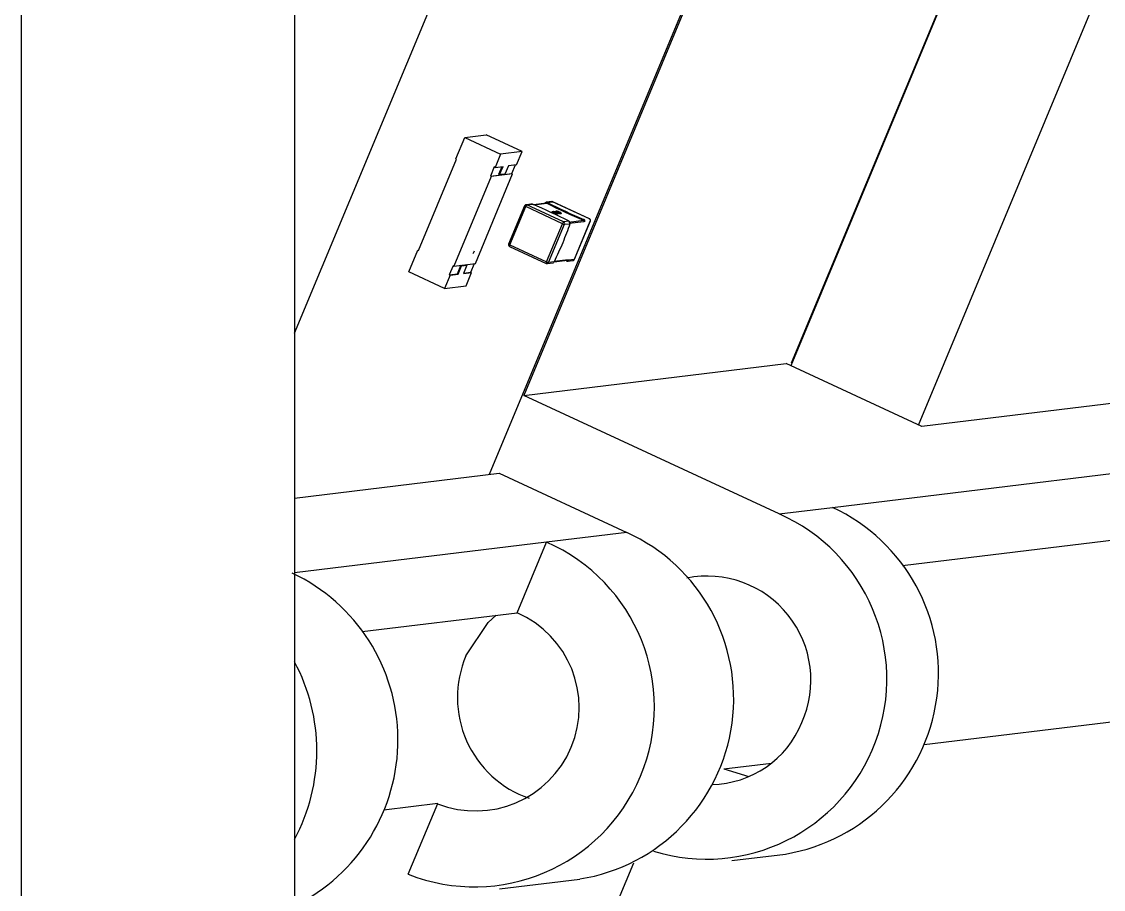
# Model space of a CAD drawing. Header units: millimetres. Extents: x -294 to 2792, y 5 to 1659.
# Drawn here: x 392.573 to 394.951, y 556.957 to 558.865 of the extents above; entities that cross this region are included whole.
import ezdxf

# ---------------------------------------------------------------- set-up
doc = ezdxf.new("R2010")
doc.units = ezdxf.units.MM
doc.layers.get('0').update_dxf_attribs({"lineweight": 18})

msp = doc.modelspace()

# ---------------------------------------------------------------- linework, layer by layer
at = {"color": 7, "linetype": 'Continuous', "lineweight": 25}
for p, q in [((393.1729, 569.4568), (393.1729, 554.9687)), ((392.5729, 555.5313), (392.5729, 569.3526)), ((395.3287, 560.6653), (394.2641, 558.1083)), ((394.5447, 557.9779), (395.6094, 560.5349)), ((393.1729, 558.1799), (394.0803, 560.3592)), ((394.2653, 558.1146), (394.9492, 559.7572)), ((394.0802, 559.0208), (393.6008, 557.8693)), ((394.0837, 559.0201), (393.6769, 558.043)), ((393.5272, 558.563), (393.547, 558.6105)), ((393.547, 558.6105), (393.594, 558.6162)), ((393.547, 558.6105), (393.6259, 558.5738)), ((393.673, 558.5795), (393.594, 558.6162)), ((393.4454, 558.3614), (393.5289, 558.5622)), ((393.5289, 558.5622), (393.5272, 558.563)), ((393.6259, 558.5738), (393.6137, 558.5446)), ((393.673, 558.5795), (393.6259, 558.5738)), ((393.6608, 558.5503), (393.673, 558.5795)), ((393.612, 558.5454), (393.6036, 558.5253)), ((393.6137, 558.5446), (393.612, 558.5454)), ((393.6137, 558.5446), (393.6314, 558.5468)), ((393.622, 558.5293), (393.6292, 558.5465)), ((393.6238, 558.5285), (393.6314, 558.5468)), ((393.6431, 558.5482), (393.6355, 558.5299)), ((393.6608, 558.5503), (393.6431, 558.5482)), ((393.6507, 558.5311), (393.6586, 558.5501)), ((393.6054, 558.5245), (393.5233, 558.3274)), ((393.5704, 558.3331), (393.6524, 558.5303)), ((393.6036, 558.5253), (393.6507, 558.5311)), ((393.6036, 558.5253), (393.6054, 558.5245)), ((393.6524, 558.5303), (393.6054, 558.5245)), ((393.6238, 558.5285), (393.622, 558.5293)), ((393.6355, 558.5299), (393.6238, 558.5285)), ((393.6524, 558.5303), (393.6507, 558.5311)), ((393.6936, 558.4638), (393.6818, 558.4623)), ((393.6838, 558.462), (393.6957, 558.4635)), ((393.7266, 558.4658), (393.6984, 558.4623)), ((393.6989, 558.4621), (393.7276, 558.4656)), ((393.7262, 558.4657), (393.7259, 558.4664)), ((393.7383, 558.4692), (393.7264, 558.4678)), ((393.7283, 558.4674), (393.7403, 558.4689)), ((393.821, 558.4314), (393.7403, 558.4689)), ((393.7403, 558.4689), (393.7404, 558.4689)), ((393.8211, 558.4314), (393.7404, 558.4689)), ((393.6786, 558.4599), (393.6436, 558.3759)), ((393.6461, 558.3743), (393.6811, 558.4582)), ((393.7618, 558.4207), (393.6811, 558.4582)), ((393.7645, 558.4245), (393.6838, 558.462)), ((393.739, 558.4465), (393.7389, 558.4464)), ((393.7429, 558.4448), (393.7389, 558.4464)), ((393.7392, 558.4466), (393.739, 558.4465)), ((393.739, 558.4465), (393.743, 558.4449)), ((393.7403, 558.4461), (393.7392, 558.4466)), ((393.7399, 558.4466), (393.7398, 558.4465)), ((393.7407, 558.446), (393.7398, 558.4465)), ((393.7401, 558.4467), (393.7399, 558.4466)), ((393.7399, 558.4466), (393.7408, 558.4462)), ((393.7432, 558.445), (393.7401, 558.4467)), ((393.7408, 558.4462), (393.7403, 558.4461)), ((393.7408, 558.4467), (393.7407, 558.4466)), ((393.7411, 558.446), (393.7407, 558.4459)), ((393.7407, 558.4459), (393.7424, 558.4453)), ((393.7412, 558.4468), (393.7408, 558.4467)), ((393.7408, 558.4463), (393.7408, 558.4465)), ((393.741, 558.4458), (393.7411, 558.446)), ((393.7411, 558.4464), (393.7413, 558.4464)), ((393.7424, 558.4453), (393.7411, 558.446)), ((393.7447, 558.4451), (393.7412, 558.4468)), ((393.7412, 558.4466), (393.7414, 558.4466)), ((393.7412, 558.4463), (393.7412, 558.4466)), ((393.7421, 558.4458), (393.7412, 558.4463)), ((393.7414, 558.4468), (393.7413, 558.4466)), ((393.7417, 558.4464), (393.7413, 558.4466)), ((393.7413, 558.4464), (393.7414, 558.4466)), ((393.7413, 558.4464), (393.7441, 558.4451)), ((393.742, 558.4469), (393.7414, 558.4468)), ((393.7414, 558.4468), (393.7418, 558.4466)), ((393.7414, 558.4466), (393.7441, 558.4453)), ((393.7417, 558.4475), (393.7416, 558.4473)), ((393.7418, 558.4475), (393.7417, 558.4475)), ((393.7418, 558.4466), (393.7417, 558.4464)), ((393.7422, 558.4465), (393.7417, 558.4464)), ((393.7422, 558.4473), (393.7418, 558.4475)), ((393.7418, 558.4466), (393.7423, 558.4467)), ((393.742, 558.4458), (393.7419, 558.4456)), ((393.7422, 558.4472), (393.742, 558.4472)), ((393.7456, 558.4452), (393.742, 558.4469)), ((393.7423, 558.4472), (393.7421, 558.4474)), ((393.7421, 558.4474), (393.7422, 558.4473)), ((393.7422, 558.4471), (393.7421, 558.4469)), ((393.7447, 558.4455), (393.7421, 558.4469)), ((393.7433, 558.4454), (393.7421, 558.4458)), ((393.7422, 558.4473), (393.7422, 558.4472)), ((393.7422, 558.4471), (393.7447, 558.4457)), ((393.7422, 558.4465), (393.7423, 558.4467)), ((393.7434, 558.4459), (393.7422, 558.4465)), ((393.7427, 558.4469), (393.7423, 558.4472)), ((393.7423, 558.4467), (393.7435, 558.4461)), ((393.7423, 558.4451), (393.7424, 558.4453)), ((393.7423, 558.4451), (393.7426, 558.445)), ((393.7424, 558.4453), (393.7426, 558.4452)), ((393.7426, 558.4452), (393.7424, 558.4453)), ((393.7456, 558.4458), (393.7427, 558.4469)), ((393.743, 558.4449), (393.7429, 558.4448)), ((393.7431, 558.4448), (393.7429, 558.4448)), ((393.743, 558.4467), (393.7433, 558.4466)), ((393.743, 558.4467), (393.7432, 558.4466)), ((393.7432, 558.4465), (393.743, 558.4466)), ((393.743, 558.4461), (393.7435, 558.4459)), ((393.7435, 558.4461), (393.743, 558.4461)), ((393.743, 558.4461), (393.743, 558.4459)), ((393.7434, 558.4457), (393.743, 558.4459)), ((393.743, 558.4449), (393.7432, 558.445)), ((393.7431, 558.4448), (393.7432, 558.445)), ((393.7449, 558.4457), (393.7432, 558.4466)), ((393.7433, 558.4466), (393.7432, 558.4465)), ((393.7453, 558.4456), (393.7432, 558.4465)), ((393.7432, 558.4452), (393.7439, 558.4451)), ((393.7434, 558.4471), (393.7433, 558.4469)), ((393.7433, 558.4466), (393.7454, 558.4458)), ((393.7434, 558.4471), (393.7434, 558.4469)), ((393.7438, 558.447), (393.7434, 558.4471)), ((393.7434, 558.4469), (393.7438, 558.4467)), ((393.7435, 558.4459), (393.7434, 558.4457)), ((393.7438, 558.4457), (393.7434, 558.4457)), ((393.7435, 558.4459), (393.7439, 558.4459)), ((393.7438, 558.4469), (393.7437, 558.4467)), ((393.7442, 558.4466), (393.7437, 558.4467)), ((393.7442, 558.4463), (393.7437, 558.4465)), ((393.7439, 558.4471), (393.7438, 558.4469)), ((393.7443, 558.4468), (393.7438, 558.447)), ((393.7455, 558.4461), (393.7438, 558.4469)), ((393.7438, 558.4469), (393.7443, 558.4468)), ((393.7438, 558.4467), (393.7443, 558.4465)), ((393.7439, 558.4459), (393.7438, 558.4457)), ((393.745, 558.4452), (393.7438, 558.4457)), ((393.7441, 558.4471), (393.7439, 558.4471)), ((393.7439, 558.4459), (393.745, 558.4454)), ((393.7441, 558.4453), (393.744, 558.4453)), ((393.7444, 558.4467), (393.7442, 558.447)), ((393.7443, 558.4468), (393.7442, 558.4466)), ((393.7446, 558.4465), (393.7442, 558.4466)), ((393.7443, 558.4465), (393.7442, 558.4463)), ((393.7447, 558.4462), (393.7442, 558.4463)), ((393.7447, 558.4471), (393.7443, 558.4472)), ((393.7443, 558.4469), (393.7456, 558.4463)), ((393.7443, 558.4465), (393.7448, 558.4464)), ((393.7446, 558.4449), (393.7443, 558.4449)), ((393.7444, 558.4451), (393.7447, 558.4451)), ((393.7445, 558.4468), (393.7448, 558.4468)), ((393.7446, 558.4453), (393.7445, 558.4452)), ((393.7449, 558.445), (393.7445, 558.4452)), ((393.7446, 558.447), (393.7448, 558.4469)), ((393.7446, 558.4469), (393.7446, 558.447)), ((393.7451, 558.4466), (393.7446, 558.4469)), ((393.7451, 558.4464), (393.7446, 558.4465)), ((393.745, 558.4454), (393.7446, 558.4453)), ((393.7446, 558.4453), (393.745, 558.4452)), ((393.7447, 558.4451), (393.7446, 558.4449)), ((393.7448, 558.4472), (393.7447, 558.447)), ((393.7453, 558.4468), (393.7447, 558.4471)), ((393.7451, 558.4468), (393.7447, 558.447)), ((393.7448, 558.4464), (393.7447, 558.4462)), ((393.7451, 558.4461), (393.7447, 558.4462)), ((393.7447, 558.4457), (393.7449, 558.4457)), ((393.7447, 558.4457), (393.7447, 558.4455)), ((393.7448, 558.4455), (393.7447, 558.4455)), ((393.7448, 558.4472), (393.7452, 558.447)), ((393.7454, 558.4472), (393.7448, 558.4472)), ((393.7448, 558.4469), (393.7448, 558.4468)), ((393.7448, 558.4464), (393.7452, 558.4463)), ((393.7449, 558.4457), (393.7448, 558.4455)), ((393.745, 558.4452), (393.7449, 558.445)), ((393.7455, 558.445), (393.7449, 558.445)), ((393.745, 558.4452), (393.7456, 558.4452)), ((393.7452, 558.447), (393.7451, 558.4468)), ((393.7456, 558.4469), (393.7451, 558.4468)), ((393.7451, 558.4466), (393.7452, 558.4468)), ((393.7453, 558.4465), (393.7451, 558.4466)), ((393.7456, 558.4462), (393.7451, 558.4464)), ((393.7452, 558.4463), (393.7451, 558.4461)), ((393.7452, 558.446), (393.7451, 558.4459)), ((393.7456, 558.4457), (393.7451, 558.4459)), ((393.7452, 558.447), (393.7457, 558.447)), ((393.7452, 558.446), (393.7457, 558.4458)), ((393.7456, 558.446), (393.7452, 558.446)), ((393.7455, 558.4466), (393.7453, 558.4465)), ((393.7454, 558.4458), (393.7453, 558.4456)), ((393.7455, 558.4456), (393.7453, 558.4456)), ((393.749, 558.4456), (393.7454, 558.4472)), ((393.7455, 558.4467), (393.7454, 558.4465)), ((393.7455, 558.4466), (393.7454, 558.4464)), ((393.7454, 558.4462), (393.7454, 558.446)), ((393.7454, 558.4458), (393.7456, 558.4458)), ((393.7455, 558.4467), (393.7455, 558.4466)), ((393.7456, 558.4463), (393.7455, 558.4461)), ((393.7456, 558.446), (393.7455, 558.4458)), ((393.7456, 558.4458), (393.7455, 558.4456)), ((393.7456, 558.4452), (393.7455, 558.445)), ((393.7456, 558.4469), (393.7457, 558.447)), ((393.7468, 558.4463), (393.7456, 558.4469)), ((393.746, 558.4459), (393.7456, 558.4462)), ((393.7458, 558.4462), (393.7456, 558.4462)), ((393.7456, 558.446), (393.7456, 558.446)), ((393.7456, 558.446), (393.7456, 558.4459)), ((393.7457, 558.4458), (393.7456, 558.4457)), ((393.7459, 558.4456), (393.7456, 558.4457)), ((393.7457, 558.447), (393.7469, 558.4465)), ((393.7457, 558.4463), (393.7458, 558.4464)), ((393.7457, 558.4458), (393.746, 558.4458)), ((393.7458, 558.4464), (393.7458, 558.4462)), ((393.7459, 558.4458), (393.7459, 558.4456)), ((393.746, 558.4458), (393.7459, 558.4456)), ((393.746, 558.4458), (393.746, 558.4459)), ((393.7462, 558.4441), (393.7461, 558.4439)), ((393.7501, 558.4423), (393.7461, 558.4439)), ((393.7462, 558.4441), (393.7502, 558.4425)), ((393.7463, 558.4441), (393.7462, 558.4441)), ((393.7474, 558.4437), (393.7463, 558.4441)), ((393.7469, 558.4465), (393.7464, 558.4464)), ((393.7464, 558.4464), (393.7468, 558.4462)), ((393.7464, 558.4464), (393.7464, 558.4463)), ((393.7468, 558.4461), (393.7464, 558.4463)), ((393.7464, 558.4459), (393.7464, 558.4461)), ((393.7468, 558.4462), (393.7473, 558.4463)), ((393.7468, 558.4462), (393.7468, 558.4461)), ((393.7472, 558.4461), (393.7468, 558.4461)), ((393.7468, 558.4459), (393.7469, 558.446)), ((393.7468, 558.4459), (393.7468, 558.4457)), ((393.7471, 558.4442), (393.747, 558.444)), ((393.7479, 558.4435), (393.747, 558.444)), ((393.7471, 558.4442), (393.7479, 558.4437)), ((393.7473, 558.4442), (393.7471, 558.4442)), ((393.7473, 558.4463), (393.7472, 558.4461)), ((393.7483, 558.4456), (393.7472, 558.4461)), ((393.7473, 558.4463), (393.7484, 558.4458)), ((393.7504, 558.4425), (393.7473, 558.4442)), ((393.7475, 558.4475), (393.7474, 558.4473)), ((393.7479, 558.4437), (393.7474, 558.4437)), ((393.748, 558.4475), (393.7475, 558.4475)), ((393.7479, 558.4469), (393.7478, 558.4467)), ((393.7484, 558.4458), (393.7479, 558.4457)), ((393.7479, 558.4457), (393.7484, 558.4455)), ((393.7479, 558.4457), (393.7479, 558.4455)), ((393.7483, 558.4453), (393.7479, 558.4455)), ((393.748, 558.4443), (393.7479, 558.4441)), ((393.7479, 558.4438), (393.748, 558.444)), ((393.7483, 558.4435), (393.7479, 558.4435)), ((393.7479, 558.4435), (393.7496, 558.4428)), ((393.7483, 558.4443), (393.748, 558.4443)), ((393.7482, 558.4433), (393.7483, 558.4435)), ((393.7484, 558.4485), (393.7483, 558.4484)), ((393.7484, 558.4455), (393.7483, 558.4453)), ((393.7489, 558.4454), (393.7483, 558.4453)), ((393.7519, 558.4427), (393.7483, 558.4443)), ((393.7483, 558.4439), (393.7485, 558.4439)), ((393.7496, 558.4428), (393.7483, 558.4435)), ((393.7484, 558.4455), (393.749, 558.4456)), ((393.7484, 558.4441), (393.7486, 558.4441)), ((393.7484, 558.4439), (393.7484, 558.4441)), ((393.7493, 558.4434), (393.7484, 558.4439)), ((393.7486, 558.4443), (393.7485, 558.4442)), ((393.7489, 558.444), (393.7485, 558.4442)), ((393.7485, 558.4439), (393.7486, 558.4441)), ((393.7485, 558.4439), (393.7512, 558.4427)), ((393.7492, 558.4444), (393.7486, 558.4443)), ((393.7486, 558.4443), (393.749, 558.4442)), ((393.7486, 558.4441), (393.7513, 558.4428)), ((393.749, 558.4456), (393.7489, 558.4454)), ((393.749, 558.4442), (393.7489, 558.444)), ((393.7494, 558.444), (393.7489, 558.444)), ((393.7491, 558.4472), (393.749, 558.447)), ((393.7491, 558.4468), (393.749, 558.4466)), ((393.7494, 558.4466), (393.749, 558.4466)), ((393.749, 558.4442), (393.7495, 558.4442)), ((393.7491, 558.4468), (393.7495, 558.4468)), ((393.7492, 558.4434), (393.7491, 558.4432)), ((393.7528, 558.4428), (393.7492, 558.4444)), ((393.7504, 558.4429), (393.7493, 558.4434)), ((393.7495, 558.4468), (393.7494, 558.4466)), ((393.7495, 558.4466), (393.7494, 558.4466)), ((393.7494, 558.444), (393.7495, 558.4442)), ((393.7506, 558.4435), (393.7494, 558.444)), ((393.7495, 558.4468), (393.7496, 558.4468)), ((393.7496, 558.4468), (393.7495, 558.4466)), ((393.7496, 558.4444), (393.7495, 558.4442)), ((393.75, 558.444), (393.7495, 558.4442)), ((393.7495, 558.4442), (393.7507, 558.4437)), ((393.7495, 558.4426), (393.7496, 558.4428)), ((393.7495, 558.4426), (393.7497, 558.4425)), ((393.7497, 558.4445), (393.7496, 558.4444)), ((393.7496, 558.4444), (393.75, 558.4442)), ((393.7496, 558.4428), (393.7498, 558.4427)), ((393.7498, 558.4427), (393.7496, 558.4428)), ((393.7506, 558.4443), (393.7497, 558.4445)), ((393.7499, 558.4478), (393.7499, 558.4477)), ((393.7499, 558.4455), (393.75, 558.4457)), ((393.7501, 558.4473), (393.75, 558.4471)), ((393.7502, 558.447), (393.75, 558.4471)), ((393.75, 558.4442), (393.7501, 558.4443)), ((393.75, 558.444), (393.75, 558.4442)), ((393.75, 558.4441), (393.75, 558.444)), ((393.7501, 558.4473), (393.7503, 558.4472)), ((393.7501, 558.4443), (393.7508, 558.4442)), ((393.7502, 558.4436), (393.7501, 558.4434)), ((393.7506, 558.4432), (393.7501, 558.4434)), ((393.7502, 558.4425), (393.7501, 558.4423)), ((393.7503, 558.4423), (393.7501, 558.4423)), ((393.7503, 558.4472), (393.7502, 558.447)), ((393.7509, 558.446), (393.7502, 558.447)), ((393.7507, 558.4437), (393.7502, 558.4436)), ((393.7502, 558.4436), (393.7506, 558.4434)), ((393.7502, 558.4425), (393.7504, 558.4425)), ((393.7503, 558.4472), (393.751, 558.4461)), ((393.7504, 558.4445), (393.7503, 558.4444)), ((393.7508, 558.4442), (393.7503, 558.4444)), ((393.7503, 558.4423), (393.7504, 558.4425)), ((393.7511, 558.4446), (393.7504, 558.4445)), ((393.7504, 558.4445), (393.7508, 558.4444)), ((393.7504, 558.4427), (393.7511, 558.4426)), ((393.7521, 558.4437), (393.7506, 558.4443)), ((393.7506, 558.4434), (393.7511, 558.4435)), ((393.7506, 558.4434), (393.7506, 558.4432)), ((393.751, 558.4433), (393.7506, 558.4432)), ((393.7508, 558.4444), (393.7508, 558.4442)), ((393.7508, 558.4444), (393.7513, 558.4444)), ((393.7512, 558.4442), (393.7508, 558.4442)), ((393.7508, 558.4442), (393.7519, 558.4437)), ((393.7509, 558.4472), (393.7512, 558.4472)), ((393.751, 558.4461), (393.7509, 558.446)), ((393.7525, 558.4454), (393.7509, 558.446)), ((393.751, 558.4461), (393.7526, 558.4455)), ((393.7511, 558.4435), (393.751, 558.4433)), ((393.7521, 558.4427), (393.751, 558.4433)), ((393.7546, 558.443), (393.7511, 558.4446)), ((393.7511, 558.4435), (393.7522, 558.4429)), ((393.7513, 558.4428), (393.7511, 558.4428)), ((393.7512, 558.4442), (393.7513, 558.4444)), ((393.7544, 558.4428), (393.7512, 558.4442)), ((393.7513, 558.4444), (393.7545, 558.4429)), ((393.7515, 558.4426), (393.7519, 558.4427)), ((393.7518, 558.4425), (393.7515, 558.4424)), ((393.7517, 558.4429), (393.7521, 558.4427)), ((393.7522, 558.4429), (393.7517, 558.4429)), ((393.7517, 558.4429), (393.7517, 558.4427)), ((393.7521, 558.4425), (393.7517, 558.4427)), ((393.7518, 558.4467), (393.7519, 558.4469)), ((393.7519, 558.4427), (393.7518, 558.4425)), ((393.7519, 558.4437), (393.7529, 558.4432)), ((393.7526, 558.4455), (393.752, 558.4465)), ((393.7521, 558.4427), (393.7528, 558.4428)), ((393.7521, 558.4427), (393.7521, 558.4425)), ((393.7527, 558.4426), (393.7521, 558.4425)), ((393.7525, 558.443), (393.7524, 558.4429)), ((393.7529, 558.4426), (393.7524, 558.4429)), ((393.7526, 558.4455), (393.7525, 558.4454)), ((393.7525, 558.443), (393.7529, 558.4428)), ((393.753, 558.443), (393.7525, 558.443)), ((393.7528, 558.4428), (393.7527, 558.4426)), ((393.7529, 558.4432), (393.753, 558.443)), ((393.7529, 558.4428), (393.7534, 558.4428)), ((393.7529, 558.4428), (393.7529, 558.4426)), ((393.7533, 558.4426), (393.7529, 558.4426)), ((393.7532, 558.4449), (393.7531, 558.4449)), ((393.7533, 558.4431), (393.7532, 558.4429)), ((393.7534, 558.4428), (393.7533, 558.4426)), ((393.7535, 558.4462), (393.7534, 558.446)), ((393.7541, 558.4443), (393.7541, 558.4441)), ((393.7545, 558.4429), (393.7544, 558.4428)), ((393.7546, 558.4428), (393.7544, 558.4428)), ((393.7545, 558.4429), (393.7546, 558.443)), ((393.7546, 558.443), (393.7546, 558.4428)), ((393.7555, 558.446), (393.7554, 558.4458)), ((393.7571, 558.4447), (393.7563, 558.4449)), ((393.7565, 558.4432), (393.7566, 558.4434)), ((393.7576, 558.4436), (393.7575, 558.4434)), ((393.7586, 558.4438), (393.7583, 558.4439)), ((393.7584, 558.444), (393.7587, 558.444)), ((393.7591, 558.4435), (393.7584, 558.444)), ((393.7587, 558.444), (393.7586, 558.4438)), ((393.7591, 558.4429), (393.759, 558.4427)), ((393.7268, 558.3368), (393.7618, 558.4207)), ((393.7315, 558.3353), (393.7665, 558.4193)), ((393.7764, 558.426), (393.7645, 558.4245)), ((393.7665, 558.4193), (393.7784, 558.4207)), ((393.7757, 558.4242), (393.8082, 558.4281)), ((393.7767, 558.4215), (393.8092, 558.4255)), ((393.8229, 558.4261), (393.788, 558.3422)), ((393.7882, 558.3423), (393.8231, 558.4262)), ((393.8094, 558.427), (393.8101, 558.4273)), ((393.811, 558.4247), (393.8114, 558.4267)), ((393.821, 558.4314), (393.8211, 558.4314)), ((394.3868, 558.403), (394.3857, 558.4036)), ((393.6456, 558.3708), (393.7263, 558.3333)), ((393.6461, 558.3743), (393.7268, 558.3368)), ((393.4239, 558.3148), (393.4436, 558.3623)), ((393.4436, 558.3623), (393.4458, 558.3625)), ((393.4436, 558.3623), (393.4454, 558.3614)), ((393.5676, 558.3601), (393.5671, 558.3579)), ((393.5215, 558.3282), (393.5132, 558.3082)), ((393.5233, 558.3274), (393.5215, 558.3282)), ((393.5233, 558.3274), (393.5704, 558.3331)), ((393.5308, 558.3103), (393.5384, 558.3286)), ((393.5326, 558.3095), (393.5402, 558.3277)), ((393.5384, 558.3286), (393.5502, 558.33)), ((393.5402, 558.3277), (393.5384, 558.3286)), ((393.5402, 558.3277), (393.552, 558.3292)), ((393.552, 558.3292), (393.5444, 558.3109)), ((393.552, 558.3292), (393.5502, 558.33)), ((393.5603, 558.3139), (393.5682, 558.3329)), ((393.7285, 558.333), (393.7419, 558.3346)), ((393.7435, 558.3368), (393.7315, 558.3353)), ((393.7435, 558.3368), (393.7731, 558.3404)), ((393.7743, 558.3415), (393.7439, 558.3378)), ((393.7731, 558.3384), (393.785, 558.3398)), ((393.7737, 558.3397), (393.7733, 558.3405)), ((393.788, 558.3422), (393.776, 558.3407)), ((393.5028, 558.2781), (393.4239, 558.3148)), ((393.5149, 558.3073), (393.5028, 558.2781)), ((393.5132, 558.3082), (393.5308, 558.3103)), ((393.5132, 558.3082), (393.5149, 558.3073)), ((393.5149, 558.3073), (393.5326, 558.3095)), ((393.5308, 558.3103), (393.5326, 558.3095)), ((393.5444, 558.3109), (393.562, 558.3131)), ((393.5448, 558.312), (393.5603, 558.3139)), ((393.5499, 558.2839), (393.562, 558.3131)), ((393.562, 558.3131), (393.5603, 558.3139)), ((393.5028, 558.2781), (393.5499, 558.2839)), ((393.6769, 558.043), (394.2536, 558.1132)), ((394.5517, 557.9746), (394.2536, 558.1132)), ((394.2653, 558.1146), (394.2668, 558.1148)), ((394.2382, 557.7823), (393.6769, 558.043)), ((395.1519, 558.0477), (394.5517, 557.9746)), ((394.3559, 557.7966), (395.2973, 557.9111)), ((393.1729, 557.8172), (393.6228, 557.8719)), ((393.6228, 557.8719), (393.9035, 557.7416)), ((394.2382, 557.7823), (394.3559, 557.7966)), ((395.2327, 557.756), (394.5096, 557.668)), ((393.9035, 557.7416), (393.7269, 557.7201)), ((393.7269, 557.7201), (393.1729, 557.6527)), ((393.6624, 557.565), (393.7269, 557.7201)), ((393.3217, 557.5235), (393.6624, 557.565)), ((394.5574, 557.2753), (395.058, 557.3362)), ((394.1165, 557.2217), (394.2214, 557.2345)), ((394.1165, 557.2217), (394.1718, 557.2046)), ((393.4876, 557.1452), (393.3695, 557.1308)), ((393.423, 556.9901), (393.4876, 557.1452)), ((393.5543, 556.1397), (393.9188, 557.0152)), ((394.1345, 557.0202), (394.2522, 557.0345)), ((393.6233, 556.958), (393.7998, 556.9795))]:
    msp.add_line(p, q, dxfattribs=at)
for points in [[(393.6786, 558.4597), (393.6786, 558.4598), (393.6786, 558.4599)], [(393.6813, 558.4622), (393.6816, 558.4623), (393.6818, 558.4623)], [(393.8231, 558.4262), (393.8231, 558.4262), (393.8229, 558.4261)], [(393.6436, 558.3759), (393.6436, 558.3759), (393.6437, 558.3758)], [(393.7289, 558.333), (393.7287, 558.333), (393.7285, 558.333)], [(393.788, 558.3422), (393.7881, 558.3422), (393.7882, 558.3423)], [(393.5498, 557.4703), (393.5986, 557.5434), (393.6163, 557.5594)]]:
    msp.add_lwpolyline(points, dxfattribs=at)
for centre, radius, start, end in [((393.2408, 557.3784), 1.1766, 62.9178, 67.251), ((394.2632, 559.5132), 1.1766, 242.9178, 247.251), ((394.264, 559.515), 1.1766, 242.9178, 247.251), ((393.7387, 558.4655), 0.00369, 64.9539, 96.8633), ((393.6838, 558.4655), 0.0078, 228.0452, 249.3184), ((393.6878, 558.4563), 0.00703, 125.2564, 163.9279), ((393.6822, 558.4587), 0.00369, 64.9539, 96.8633), ((393.7685, 558.4188), 0.00703, 125.2564, 163.9279), ((393.7682, 558.433), 0.0138, 242.17, 262.6247), ((393.7627, 558.4208), 0.0041, 337.1739, 64.0947), ((393.8192, 558.4277), 0.0041, 337.1739, 64.0947), ((393.6489, 558.3816), 0.00782, 228.0907, 249.3023), ((393.6518, 558.3713), 0.00633, 152.5348, 182.424), ((393.6458, 558.3711), 0.000412, 188.3381, 239.6973), ((393.7324, 558.3339), 0.00632, 152.518, 182.4832), ((393.7265, 558.3337), 0.000411, 188.5998, 239.7301), ((393.7333, 558.349), 0.0138, 242.17, 262.6247), ((393.728, 558.3367), 0.00381, 284.0593, 337.9816), ((393.7845, 558.3436), 0.00378, 277.3867, 338.0927), ((394.0786, 557.4195), 0.3964, 252.9268, 66.2527), ((394.186, 557.4316), 0.4026, 279.4668, 65.0389), ((393.7368, 557.3762), 0.4016, 279.0193, 65.4864), ((393.5685, 557.3578), 0.3955, 248.4117, 66.3797), ((392.9945, 557.2853), 0.4058, 296.0883, 64.6903), ((394.0797, 557.4174), 0.2284, 335.7479, 101.2638), ((393.5712, 557.3566), 0.2274, 248.4117, 66.3797), ((393.765, 557.3783), 0.234, 156.856, 250.9565), ((392.8071, 557.2618), 0.4148, 331.8864, 28.1136), ((394.0867, 557.4042), 0.2168, 270.9558, 338.1705)]:
    msp.add_arc(centre, radius, start, end, dxfattribs=at)
for points, knots in [([(393.6957, 558.4635), (393.6953, 558.4636), (393.6944, 558.4639), (393.6933, 558.4638), (393.6928, 558.4636), (393.6926, 558.4635)], [0, 0, 0, 0, 0.001429894, 0.002860274, 0.003201353, 0.003201353, 0.003201353, 0.003201353]), ([(393.7233, 558.4654), (393.7235, 558.4658), (393.724, 558.4666), (393.7249, 558.4673), (393.7255, 558.4675), (393.7256, 558.4675)], [0, 0, 0, 0, 0.001431106, 0.002862698, 0.003204066, 0.003204066, 0.003204066, 0.003204066]), ([(393.7256, 558.4676), (393.726, 558.4677), (393.7268, 558.4679), (393.7277, 558.4677), (393.7282, 558.4675), (393.7283, 558.4674)], [0, 0, 0, 0, 0.001238931, 0.00248013, 0.002816876, 0.002816876, 0.002816876, 0.002816876]), ([(393.7276, 558.4656), (393.7274, 558.4657), (393.7271, 558.4658), (393.7267, 558.4658), (393.7266, 558.4657)], [0, 0, 0, 0, 0.0006309916, 0.0009772817, 0.0009772817, 0.0009772817, 0.0009772817]), ([(393.7404, 558.4688), (393.7403, 558.4689), (393.7398, 558.4692), (393.739, 558.4693), (393.7385, 558.4692), (393.7383, 558.4691)], [0, 0, 0, 0, 0.000396336, 0.001722791, 0.002262757, 0.002262757, 0.002262757, 0.002262757]), ([(393.6814, 558.4623), (393.681, 558.4622), (393.6804, 558.462), (393.6796, 558.4613), (393.6789, 558.4606), (393.6787, 558.46), (393.6786, 558.4597)], [0, 0, 0, 0, 0.001018926, 0.002025182, 0.003006454, 0.003951154, 0.003951154, 0.003951154, 0.003951154]), ([(393.7408, 558.4463), (393.7407, 558.4463), (393.7406, 558.4465), (393.7407, 558.4465), (393.7407, 558.4466)], [0, 0, 0, 0, 0.0002425269, 0.00050303, 0.00050303, 0.00050303, 0.00050303]), ([(393.7408, 558.4467), (393.7408, 558.4467), (393.7406, 558.4467), (393.7408, 558.4465), (393.7408, 558.4465)], [0, 0, 0, 0, 0.0002605031, 0.00050303, 0.00050303, 0.00050303, 0.00050303]), ([(393.7408, 558.4465), (393.741, 558.4464), (393.7413, 558.4462), (393.7417, 558.4459), (393.742, 558.4458)], [0, 0, 0, 0, 0.000636013, 0.001311262, 0.001311262, 0.001311262, 0.001311262]), ([(393.7419, 558.4456), (393.7417, 558.4458), (393.7412, 558.446), (393.7409, 558.4462), (393.7408, 558.4463)], [0, 0, 0, 0, 0.000675249, 0.001311262, 0.001311262, 0.001311262, 0.001311262]), ([(393.7421, 558.4469), (393.742, 558.447), (393.7419, 558.4471), (393.7417, 558.4472), (393.7416, 558.4473), (393.7416, 558.4473), (393.7416, 558.4473)], [0, 0, 0, 0, 0.0002090147, 0.0003895971, 0.0005522824, 0.0007112062, 0.0007112062, 0.0007112062, 0.0007112062]), ([(393.7417, 558.4475), (393.7417, 558.4475), (393.7417, 558.4475), (393.7418, 558.4474), (393.7419, 558.4473), (393.7421, 558.4472), (393.7422, 558.4471)], [0, 0, 0, 0, 0.0001589237, 0.0003216091, 0.0005021915, 0.0007112062, 0.0007112062, 0.0007112062, 0.0007112062]), ([(393.7434, 558.4451), (393.7431, 558.4451), (393.7427, 558.4453), (393.7422, 558.4455), (393.7419, 558.4456)], [0, 0, 0, 0, 0.000758307, 0.001556024, 0.001556024, 0.001556024, 0.001556024]), ([(393.742, 558.4458), (393.7422, 558.4457), (393.7427, 558.4455), (393.7432, 558.4453), (393.7434, 558.4453)], [0, 0, 0, 0, 0.000797717, 0.001556024, 0.001556024, 0.001556024, 0.001556024]), ([(393.7439, 558.4467), (393.7439, 558.4467), (393.7438, 558.4468), (393.7437, 558.4468), (393.7437, 558.4469), (393.7437, 558.4469), (393.7438, 558.4469)], [0, 0, 0, 0, 0.0000712251, 0.0001415887, 0.0002199023, 0.0003127407, 0.0003127407, 0.0003127407, 0.0003127407]), ([(393.7442, 558.4466), (393.7442, 558.4466), (393.7441, 558.4466), (393.7441, 558.4466), (393.744, 558.4467), (393.744, 558.4467), (393.7439, 558.4467)], [0, 0, 0, 0, 0.0000775937, 0.0001506072, 0.0002236205, 0.0003012136, 0.0003012136, 0.0003012136, 0.0003012136]), ([(393.7448, 558.4469), (393.7449, 558.4469), (393.7449, 558.4469), (393.745, 558.4469), (393.7451, 558.4468), (393.7452, 558.4468)], [0, 0, 0, 0, 0.0000677469, 0.000149857, 0.0003662131, 0.0003662131, 0.0003662131, 0.0003662131]), ([(393.7448, 558.4468), (393.7448, 558.4468), (393.7448, 558.4467), (393.7449, 558.4467), (393.745, 558.4467), (393.7451, 558.4466)], [0, 0, 0, 0, 0.0000677469, 0.000149857, 0.0003662131, 0.0003662131, 0.0003662131, 0.0003662131]), ([(393.7451, 558.4466), (393.7452, 558.4466), (393.7453, 558.4466), (393.7453, 558.4465), (393.7454, 558.4465), (393.7454, 558.4465)], [0, 0, 0, 0, 0.0001918859, 0.0002634526, 0.0003213822, 0.0003213822, 0.0003213822, 0.0003213822]), ([(393.7454, 558.446), (393.7453, 558.446), (393.7453, 558.446), (393.7452, 558.4461), (393.7451, 558.4461), (393.7451, 558.4461)], [0, 0, 0, 0, 0.0001513598, 0.0002207373, 0.000290493, 0.000290493, 0.000290493, 0.000290493]), ([(393.7452, 558.4468), (393.7452, 558.4468), (393.7453, 558.4467), (393.7454, 558.4467), (393.7455, 558.4467), (393.7455, 558.4467)], [0, 0, 0, 0, 0.0001919779, 0.0002635238, 0.0003213811, 0.0003213811, 0.0003213811, 0.0003213811]), ([(393.7452, 558.4463), (393.7452, 558.4463), (393.7452, 558.4462), (393.7453, 558.4462), (393.7454, 558.4462), (393.7454, 558.4462)], [0, 0, 0, 0, 0.0000697557, 0.0001391332, 0.000290493, 0.000290493, 0.000290493, 0.000290493]), ([(393.7458, 558.4464), (393.7459, 558.4464), (393.7459, 558.4465), (393.7458, 558.4466), (393.7456, 558.4467), (393.7454, 558.4468), (393.7453, 558.4468)], [0, 0, 0, 0, 0.0002083343, 0.0003880534, 0.0005590756, 0.0007441487, 0.0007441487, 0.0007441487, 0.0007441487]), ([(393.7454, 558.4462), (393.7455, 558.4461), (393.7455, 558.4461), (393.7456, 558.4461), (393.7456, 558.4461), (393.7456, 558.446), (393.7456, 558.446)], [0, 0, 0, 0, 0.0000591269, 0.0001155333, 0.0001730728, 0.000235389, 0.000235389, 0.000235389, 0.000235389]), ([(393.7468, 558.4457), (393.7467, 558.4457), (393.7466, 558.4457), (393.7464, 558.4458), (393.7463, 558.4458), (393.7461, 558.4459), (393.7458, 558.446), (393.7456, 558.4461), (393.7455, 558.4461)], [0, 0, 0, 0, 0.000355612, 0.000513366, 0.000665566, 0.000819368, 0.000981715, 0.001353498, 0.001353498, 0.001353498, 0.001353498]), ([(393.7456, 558.4463), (393.7457, 558.4463), (393.7459, 558.4462), (393.7462, 558.4461), (393.7463, 558.446), (393.7465, 558.446), (393.7467, 558.4459), (393.7468, 558.4459), (393.7468, 558.4459)], [0, 0, 0, 0, 0.000371783, 0.00053413, 0.000687932, 0.000840132, 0.000997886, 0.001353498, 0.001353498, 0.001353498, 0.001353498]), ([(393.7465, 558.4461), (393.7464, 558.4461), (393.7464, 558.4461), (393.7462, 558.4461), (393.7459, 558.4462), (393.7458, 558.4463), (393.7457, 558.4463)], [0, 0, 0, 0, 0.0002108272, 0.0004032628, 0.0006069691, 0.0008474738, 0.0008474738, 0.0008474738, 0.0008474738]), ([(393.7475, 558.4475), (393.7475, 558.4474), (393.7473, 558.4473), (393.7477, 558.447), (393.7479, 558.4469)], [0, 0, 0, 0, 0.0004722802, 0.000949418, 0.000949418, 0.000949418, 0.000949418]), ([(393.7478, 558.4467), (393.7476, 558.4468), (393.7473, 558.4471), (393.7474, 558.4472), (393.7474, 558.4473)], [0, 0, 0, 0, 0.0004771378, 0.000949418, 0.000949418, 0.000949418, 0.000949418]), ([(393.7479, 558.4438), (393.7479, 558.4439), (393.7477, 558.444), (393.7479, 558.4441), (393.7479, 558.4441)], [0, 0, 0, 0, 0.0002425269, 0.00050303, 0.00050303, 0.00050303, 0.00050303]), ([(393.748, 558.4443), (393.7479, 558.4443), (393.7478, 558.4442), (393.7479, 558.4441), (393.748, 558.444)], [0, 0, 0, 0, 0.0002605031, 0.00050303, 0.00050303, 0.00050303, 0.00050303]), ([(393.7491, 558.4432), (393.7488, 558.4433), (393.7484, 558.4435), (393.7481, 558.4437), (393.7479, 558.4438)], [0, 0, 0, 0, 0.000675249, 0.001311262, 0.001311262, 0.001311262, 0.001311262]), ([(393.7491, 558.4472), (393.749, 558.4472), (393.7488, 558.4473), (393.7485, 558.4474), (393.7482, 558.4475), (393.7481, 558.4475), (393.748, 558.4475)], [0, 0, 0, 0, 0.000288789, 0.000547785, 0.000806423, 0.00109425, 0.00109425, 0.00109425, 0.00109425]), ([(393.748, 558.444), (393.7482, 558.4439), (393.7484, 558.4437), (393.7489, 558.4435), (393.7492, 558.4434)], [0, 0, 0, 0, 0.000636013, 0.001311262, 0.001311262, 0.001311262, 0.001311262]), ([(393.75, 558.4471), (393.7496, 558.4473), (393.7491, 558.4475), (393.7486, 558.4478), (393.7484, 558.448), (393.7482, 558.4481), (393.7481, 558.4483), (393.7482, 558.4483), (393.7483, 558.4484)], [0, 0, 0, 0, 0.000658173, 0.00094714, 0.001223101, 0.001499062, 0.001788028, 0.002446202, 0.002446202, 0.002446202, 0.002446202]), ([(393.7484, 558.4485), (393.7483, 558.4485), (393.7482, 558.4485), (393.7483, 558.4483), (393.7485, 558.4481), (393.7487, 558.448), (393.7492, 558.4477), (393.7497, 558.4474), (393.7501, 558.4473)], [0, 0, 0, 0, 0.000658173, 0.00094714, 0.001223101, 0.001499062, 0.001788028, 0.002446202, 0.002446202, 0.002446202, 0.002446202]), ([(393.7509, 558.4478), (393.7507, 558.4479), (393.7501, 558.4482), (393.7494, 558.4484), (393.7488, 558.4485), (393.7485, 558.4485), (393.7484, 558.4485)], [0, 0, 0, 0, 0.000692024, 0.001323171, 0.001957983, 0.002659991, 0.002659991, 0.002659991, 0.002659991]), ([(393.7496, 558.4468), (393.7496, 558.4468), (393.7496, 558.4468), (393.7495, 558.4469), (393.7494, 558.4471), (393.7492, 558.4472), (393.7491, 558.4472)], [0, 0, 0, 0, 0.0001914587, 0.000361279, 0.0005310992, 0.000722558, 0.000722558, 0.000722558, 0.000722558]), ([(393.7505, 558.4458), (393.7502, 558.4459), (393.7497, 558.4461), (393.7492, 558.4465), (393.749, 558.4467), (393.7491, 558.4467), (393.7491, 558.4468)], [0, 0, 0, 0, 0.000506222, 0.000942917, 0.001378113, 0.001880446, 0.001880446, 0.001880446, 0.001880446]), ([(393.7505, 558.4426), (393.7503, 558.4427), (393.7498, 558.4428), (393.7493, 558.4431), (393.7491, 558.4432)], [0, 0, 0, 0, 0.000758307, 0.001556024, 0.001556024, 0.001556024, 0.001556024]), ([(393.7492, 558.4434), (393.7494, 558.4432), (393.7499, 558.443), (393.7504, 558.4429), (393.7506, 558.4428)], [0, 0, 0, 0, 0.000797717, 0.001556024, 0.001556024, 0.001556024, 0.001556024]), ([(393.7519, 558.4469), (393.7519, 558.4469), (393.752, 558.447), (393.7519, 558.4471), (393.7516, 558.4472), (393.7513, 558.4474), (393.7511, 558.4475), (393.7509, 558.4476), (393.7507, 558.4477), (393.7505, 558.4477), (393.7503, 558.4478), (393.7501, 558.4478), (393.75, 558.4478), (393.7499, 558.4478)], [0, 0, 0, 0, 0.00030171, 0.000567042, 0.000832673, 0.001135172, 0.001286434, 0.001422542, 0.001550228, 0.001677566, 0.001812694, 0.001962484, 0.002324164, 0.002324164, 0.002324164, 0.002324164]), ([(393.7499, 558.4477), (393.7499, 558.4476), (393.75, 558.4476), (393.7504, 558.4476), (393.7508, 558.4474), (393.751, 558.4473), (393.7512, 558.4472)], [0, 0, 0, 0, 0.000373787, 0.000699387, 0.00102523, 0.001399651, 0.001399651, 0.001399651, 0.001399651]), ([(393.7541, 558.4441), (393.7538, 558.4441), (393.7532, 558.4443), (393.7522, 558.4446), (393.751, 558.445), (393.7503, 558.4454), (393.7499, 558.4455)], [0, 0, 0, 0, 0.001169684, 0.002228391, 0.003280104, 0.004430705, 0.004430705, 0.004430705, 0.004430705]), ([(393.75, 558.4457), (393.7504, 558.4455), (393.7511, 558.4452), (393.7523, 558.4448), (393.7533, 558.4444), (393.7538, 558.4443), (393.7541, 558.4443)], [0, 0, 0, 0, 0.001150601, 0.002202314, 0.003261021, 0.004430705, 0.004430705, 0.004430705, 0.004430705]), ([(393.7531, 558.4449), (393.753, 558.4449), (393.7528, 558.4449), (393.7524, 558.445), (393.7521, 558.4451), (393.7517, 558.4453), (393.7512, 558.4455), (393.7508, 558.4457), (393.7505, 558.4458)], [0, 0, 0, 0, 0.000754697, 0.001085289, 0.001400699, 0.001716108, 0.0020467, 0.002801397, 0.002801397, 0.002801397, 0.002801397]), ([(393.7529, 558.4473), (393.7525, 558.4475), (393.7517, 558.4477), (393.7512, 558.4478), (393.7509, 558.4478)], [0, 0, 0, 0, 0.000987035, 0.001974996, 0.001974996, 0.001974996, 0.001974996]), ([(393.7512, 558.4472), (393.7513, 558.4472), (393.7515, 558.447), (393.7518, 558.4469), (393.7519, 558.4468), (393.7518, 558.4467), (393.7518, 558.4467)], [0, 0, 0, 0, 0.0002512959, 0.0004699879, 0.0006885168, 0.000939387, 0.000939387, 0.000939387, 0.000939387]), ([(393.7534, 558.446), (393.7532, 558.446), (393.7529, 558.446), (393.7522, 558.4462), (393.7519, 558.4463)], [0, 0, 0, 0, 0.000782761, 0.001557216, 0.001557216, 0.001557216, 0.001557216]), ([(393.752, 558.4465), (393.7523, 558.4464), (393.753, 558.4462), (393.7533, 558.4462), (393.7535, 558.4462)], [0, 0, 0, 0, 0.000774455, 0.001557216, 0.001557216, 0.001557216, 0.001557216]), ([(393.7533, 558.4431), (393.7531, 558.4432), (393.7528, 558.4434), (393.7523, 558.4436), (393.7521, 558.4437)], [0, 0, 0, 0, 0.000662771, 0.00137926, 0.00137926, 0.00137926, 0.00137926]), ([(393.7526, 558.447), (393.7528, 558.447), (393.7532, 558.4469), (393.754, 558.4466), (393.7547, 558.4464), (393.7552, 558.4461), (393.7555, 558.446)], [0, 0, 0, 0, 0.000796913, 0.001529226, 0.002255142, 0.003034298, 0.003034298, 0.003034298, 0.003034298]), ([(393.7535, 558.4462), (393.7535, 558.4462), (393.7537, 558.4462), (393.7536, 558.4464), (393.7532, 558.4467), (393.7528, 558.4469), (393.7526, 558.447)], [0, 0, 0, 0, 0.000397965, 0.000763226, 0.001130359, 0.001533459, 0.001533459, 0.001533459, 0.001533459]), ([(393.7554, 558.4458), (393.7551, 558.4459), (393.7546, 558.4462), (393.7539, 558.4465), (393.7532, 558.4467), (393.7528, 558.4468), (393.7526, 558.4469)], [0, 0, 0, 0, 0.000779156, 0.001505072, 0.002237385, 0.003034298, 0.003034298, 0.003034298, 0.003034298]), ([(393.7576, 558.4436), (393.7574, 558.4436), (393.757, 558.4436), (393.7559, 558.4439), (393.7546, 558.4444), (393.7537, 558.4447), (393.7532, 558.4449)], [0, 0, 0, 0, 0.001228726, 0.002304987, 0.003381332, 0.004610281, 0.004610281, 0.004610281, 0.004610281]), ([(393.7534, 558.4428), (393.7534, 558.4428), (393.7535, 558.4429), (393.7534, 558.443), (393.7533, 558.4431)], [0, 0, 0, 0, 0.0002601255, 0.0005105258, 0.0005105258, 0.0005105258, 0.0005105258]), ([(393.7541, 558.4443), (393.7546, 558.4441), (393.7554, 558.4438), (393.7562, 558.4435), (393.7566, 558.4434)], [0, 0, 0, 0, 0.001285707, 0.002621143, 0.002621143, 0.002621143, 0.002621143]), ([(393.7565, 558.4432), (393.7561, 558.4433), (393.7553, 558.4436), (393.7545, 558.4439), (393.7541, 558.4441)], [0, 0, 0, 0, 0.001335436, 0.002621143, 0.002621143, 0.002621143, 0.002621143]), ([(393.7571, 558.4446), (393.7571, 558.4446), (393.7573, 558.4446), (393.7572, 558.4448), (393.757, 558.4449), (393.7567, 558.4451), (393.7562, 558.4454), (393.7557, 558.4457), (393.7554, 558.4458)], [0, 0, 0, 0, 0.000658173, 0.00094714, 0.001223101, 0.001499062, 0.001788028, 0.002446202, 0.002446202, 0.002446202, 0.002446202]), ([(393.7555, 558.446), (393.7558, 558.4458), (393.7563, 558.4456), (393.7568, 558.4453), (393.7571, 558.4451), (393.7572, 558.445), (393.7573, 558.4448), (393.7572, 558.4448), (393.7571, 558.4447)], [0, 0, 0, 0, 0.000658173, 0.00094714, 0.001223101, 0.001499062, 0.001788028, 0.002446202, 0.002446202, 0.002446202, 0.002446202]), ([(393.7585, 558.4447), (393.7581, 558.4449), (393.7575, 558.4453), (393.7565, 558.4458), (393.756, 558.4461)], [0, 0, 0, 0, 0.00141988, 0.002845489, 0.002845489, 0.002845489, 0.002845489]), ([(393.7575, 558.4434), (393.7576, 558.4435), (393.7578, 558.4435), (393.7576, 558.4438), (393.7571, 558.4442), (393.7565, 558.4445), (393.7562, 558.4447)], [0, 0, 0, 0, 0.00058531, 0.001118264, 0.001650678, 0.002234509, 0.002234509, 0.002234509, 0.002234509]), ([(393.7563, 558.4449), (393.7566, 558.4447), (393.7572, 558.4444), (393.7577, 558.444), (393.7578, 558.4437), (393.7577, 558.4436), (393.7576, 558.4436)], [0, 0, 0, 0, 0.000583831, 0.001116245, 0.001649199, 0.002234509, 0.002234509, 0.002234509, 0.002234509]), ([(393.759, 558.4427), (393.7587, 558.4427), (393.7582, 558.4427), (393.7571, 558.443), (393.7565, 558.4432)], [0, 0, 0, 0, 0.001266218, 0.002559858, 0.002559858, 0.002559858, 0.002559858]), ([(393.7566, 558.4434), (393.7571, 558.4432), (393.7582, 558.4429), (393.7588, 558.4429), (393.7591, 558.4429)], [0, 0, 0, 0, 0.001293641, 0.002559858, 0.002559858, 0.002559858, 0.002559858]), ([(393.7587, 558.444), (393.7588, 558.4441), (393.759, 558.4442), (393.7586, 558.4445), (393.7585, 558.4447)], [0, 0, 0, 0, 0.000588854, 0.001181661, 0.001181661, 0.001181661, 0.001181661]), ([(393.7591, 558.4429), (393.7592, 558.4429), (393.7595, 558.443), (393.7593, 558.4433), (393.7591, 558.4435)], [0, 0, 0, 0, 0.0004885093, 0.0009834679, 0.0009834679, 0.0009834679, 0.0009834679]), ([(393.7764, 558.426), (393.7768, 558.4258), (393.7775, 558.4253), (393.778, 558.4244), (393.7782, 558.4239), (393.7782, 558.4238)], [0, 0, 0, 0, 0.001326116, 0.002652682, 0.002969007, 0.002969007, 0.002969007, 0.002969007]), ([(393.8082, 558.4281), (393.8084, 558.428), (393.8089, 558.4278), (393.8092, 558.4274), (393.8093, 558.4271), (393.8094, 558.427)], [0, 0, 0, 0, 0.00071513, 0.001430539, 0.001622325, 0.001622325, 0.001622325, 0.001622325]), ([(393.8112, 558.4278), (393.811, 558.4282), (393.8105, 558.429), (393.8096, 558.4297), (393.8091, 558.4299), (393.809, 558.43)], [0, 0, 0, 0, 0.001409871, 0.002822321, 0.003205529, 0.003205529, 0.003205529, 0.003205529]), ([(393.8092, 558.4255), (393.8093, 558.4256), (393.8094, 558.4259), (393.8095, 558.4263), (393.8094, 558.4267), (393.8094, 558.4269), (393.8094, 558.427)], [0, 0, 0, 0, 0.000397192, 0.000794383, 0.001191575, 0.001588533, 0.001588533, 0.001588533, 0.001588533]), ([(393.8234, 558.4282), (393.8233, 558.4288), (393.8231, 558.4295), (393.8225, 558.4304), (393.8219, 558.431), (393.8213, 558.4312), (393.8211, 558.4314)], [0, 0, 0, 0, 0.001563864, 0.002219305, 0.003304085, 0.004088515, 0.004088515, 0.004088515, 0.004088515]), ([(393.8231, 558.4262), (393.8232, 558.4263), (393.8234, 558.4268), (393.8235, 558.4275), (393.8234, 558.428), (393.8234, 558.4282)], [0, 0, 0, 0, 0.000387801, 0.001450872, 0.002077458, 0.002077458, 0.002077458, 0.002077458]), ([(393.6437, 558.3758), (393.6435, 558.3753), (393.6433, 558.3744), (393.6435, 558.373), (393.6443, 558.3718), (393.645, 558.3713), (393.6454, 558.3711)], [0, 0, 0, 0, 0.001387258, 0.00278363, 0.004188914, 0.005602907, 0.005602907, 0.005602907, 0.005602907]), ([(393.5671, 558.3579), (393.5668, 558.3573), (393.5662, 558.3562), (393.5651, 558.3556), (393.5646, 558.3553)], [0, 0, 0, 0, 0.001940573, 0.003804812, 0.003804812, 0.003804812, 0.003804812]), ([(393.7261, 558.3336), (393.7263, 558.3335), (393.7267, 558.3332), (393.7274, 558.333), (393.7282, 558.3329), (393.7287, 558.333), (393.7289, 558.333)], [0, 0, 0, 0, 0.000715349, 0.00144995, 0.00219769, 0.00295209, 0.00295209, 0.00295209, 0.00295209]), ([(393.771, 558.3387), (393.7715, 558.3386), (393.7724, 558.3383), (393.7734, 558.3384), (393.774, 558.3386), (393.7741, 558.3386)], [0, 0, 0, 0, 0.001429894, 0.002860274, 0.003201353, 0.003201353, 0.003201353, 0.003201353]), ([(393.785, 558.3399), (393.7853, 558.3399), (393.786, 558.34), (393.7871, 558.3407), (393.7878, 558.3415), (393.7881, 558.3421), (393.7881, 558.3423)], [0, 0, 0, 0, 0.000929136, 0.002370708, 0.003719733, 0.004278213, 0.004278213, 0.004278213, 0.004278213])]:
    msp.add_open_spline(points, degree=3, knots=knots, dxfattribs=at)
for points in [[(393.7499, 558.4455), (393.7497, 558.4456), (393.7492, 558.4458), (393.7487, 558.4461), (393.7482, 558.4464), (393.7479, 558.4466), (393.7478, 558.4467)], [(393.75, 558.4457), (393.7497, 558.4458), (393.7493, 558.446), (393.7487, 558.4463), (393.7482, 558.4466), (393.748, 558.4468), (393.7479, 558.4469)], [(393.7499, 558.4478), (393.7499, 558.4478), (393.7498, 558.4478), (393.75, 558.4477), (393.7502, 558.4475), (393.7506, 558.4473), (393.751, 558.4472), (393.7514, 558.447), (393.7517, 558.4469), (393.7518, 558.4469), (393.7519, 558.4469)], [(393.7529, 558.4473), (393.7534, 558.4472), (393.7544, 558.4468), (393.7555, 558.4463), (393.756, 558.4461)], [(393.7784, 558.4207), (393.7734, 558.4068), (393.7633, 558.379), (393.7501, 558.3508), (393.7435, 558.3368)], [(393.7421, 558.3351), (393.7424, 558.3354), (393.7429, 558.3358), (393.7433, 558.3364), (393.7435, 558.3368)], [(393.776, 558.3407), (393.7759, 558.3404), (393.7756, 558.3398), (393.7752, 558.3394), (393.7749, 558.3391)]]:
    msp.add_open_spline(points, degree=3, dxfattribs=at)

doc.saveas('drawing.dxf')
